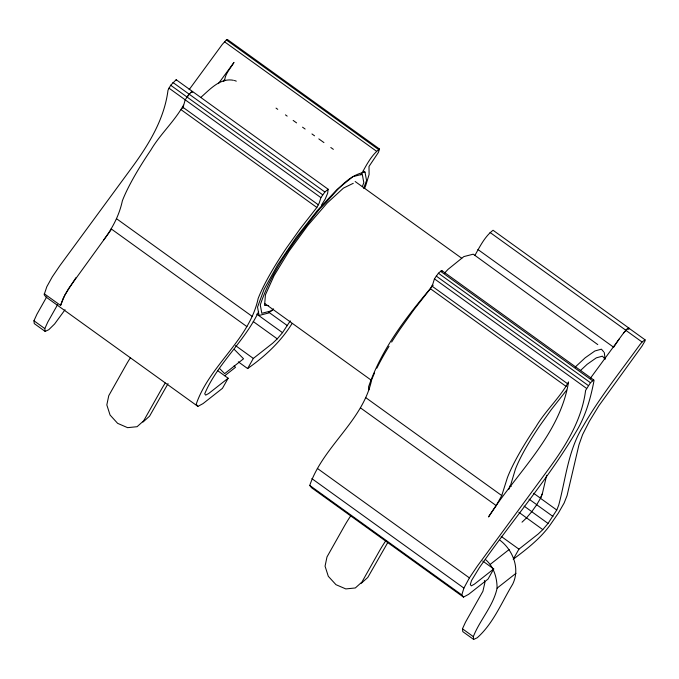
<?xml version="1.0" encoding="UTF-8"?>
<svg xmlns="http://www.w3.org/2000/svg" width="679" height="679" viewBox="0 0 679 679"><rect width="100%" height="100%" fill="white"/><g stroke="black" fill="none" stroke-linecap="round" stroke-linejoin="round"><path stroke-width="1.02" d="M628.754 329.162L628.754 328.076L645.05 339.806L645.042 340.892L642.028 346.078L598.81 405.838L589.414 421.235L582.607 434.594L578.958 444.821L567.075 495.585L564.13 503.054L558.35 513.12L550.686 524.18C541.171 537.793 527.413 548.666 514.02 558.639M227.448 40.63L227.457 39.543L226.362 39.951L222.262 44.458L189.102 89.721M227.457 39.543L379.519 149.032L378.407 152.419L369.003 166.457L369.096 174.503L365.709 185.622A86.208 15.439 -54.2 0 1 364.699 188.108M628.813 329.111L628.822 328.025L493.056 230.266C484.899 236.394 479.909 246.536 474.944 255.338M321.515 205.075L325.224 199.032L327.634 193.286L328.169 189.254L176.175 79.715L170.692 85.257L168.01 90.188C164.301 119.368 148.693 144.686 131.65 167.917L59.701 265.913L52.232 276.93L46.817 286.725L44.152 294.694L45.833 296.91L197.895 406.398L203.046 403.598L222.432 388.354L228.144 378.228L217.976 370.904M75.929 277.694L64.912 294.822L60.55 305.491L63.105 298.454L68.528 288.66L111.025 229.926M182.744 108.555L185.197 99.821M546.671 475.249L542.394 493.523L540.476 498.293L556.763 510.022L548.029 523.433L542.801 529.628L538.252 533.957L518.926 549.15L513.214 559.275M224.63 80.911C224.885 73.892 230.682 68.256 233.983 62.417L218.4 83.636M485.341 559.394C493.684 566.413 497.079 577.54 497.087 588.158C493.319 606.101 479.9 619.8 473.331 636.63L473.653 639.457L477.278 637.734C493.472 623.254 501.594 602.443 512.653 584.254C520.275 568.798 513.154 550.287 500.024 540.289M482.718 561.024L493.735 568.951L488.031 579.085L468.637 594.329L463.485 597.121L311.423 487.632L309.743 485.426C323.111 446.366 362.866 421.022 371.676 379.79A86.208 15.439 -54.2 0 1 374.579 372.932M463.485 597.121L461.805 594.914L463.901 588.09L469.401 577.888L477.295 566.176L549.235 468.187C566.278 444.949 581.886 419.63 585.595 390.45L590.467 382.718L593.76 379.985L593.989 380.783C590.594 398.556 585.604 416.074 576.148 431.666C547.766 479.544 511.134 521.888 479.467 567.542L471.54 580.503L470.301 584.543L471.294 585.858L474.341 584.203L493.735 568.951M103.471 240.188C112.375 228.441 119.3 215.285 122.373 200.789A86.208 15.439 -54.2 0 1 150.831 150.067C160.219 134.094 174.562 121.346 183.483 105.194M197.895 406.398L196.214 404.183C209.582 365.132 249.337 339.789 258.139 298.548A86.208 15.439 -54.2 0 1 286.597 247.827L300.347 228.551L316.855 207.46L319.249 202.953L320.904 197.631L324.876 191.996L328.169 189.254M501.747 495.568L507.442 477.541A86.208 15.439 -54.2 0 1 535.901 426.828C545.288 410.846 559.632 398.098 568.552 381.946C559.92 435.298 516.082 473.305 488.541 516.94L496.213 505.609L501.747 495.568L365.981 397.809M362.357 186.581L363.808 182.626L362.272 174.274L352.876 176.676L337.056 189.458L317.22 210.677L296.383 237.098L277.728 264.7L264.089 289.288L257.545 307.112L259.081 315.455L268.477 313.053L273.221 309.225M363.638 188.389L366.55 180.47L365.013 172.118L363.299 170.887M552.986 516.473L536.69 504.743L540.535 498.242L542.462 493.472M556.763 510.022L558.69 505.252C565.811 478.636 568.196 450.058 583.117 426.183C599.659 397.453 620.53 371.566 639.856 344.72L642.054 342.012L645.05 339.806M391.647 342.063A86.208 15.439 -54.2 0 1 400.135 329.069L413.876 309.794L430.393 288.702L432.786 284.187L434.441 278.865L438.413 273.23L441.706 270.497L593.76 379.985M508.664 489.525L510.523 485.434L515.429 469.13A73.434 13.156 -54.2 0 1 539.669 425.92L551.382 409.505L566.634 390.145M65.048 309.726L54.609 323.976L48.761 329.705L45.137 331.42L34.273 323.603L33.95 320.768L36.955 314.19L46.698 296.901M45.137 331.42L44.814 328.594L47.819 322.016L57.554 304.727M473.653 639.457L462.789 631.64L462.467 628.805L465.471 622.227L482.905 591.29L484.933 582.429L484.382 580.52M258.64 311.669C244.635 341.495 217.441 363.571 204.71 393.82L205.703 395.127L208.75 393.472L228.144 378.228M360.99 174.936C366.032 165.829 371.141 155.372 379.519 149.032M238.304 361.839L247.623 368.553L253.326 358.427L272.72 343.175L277.27 338.855L282.498 332.651L290.289 320.861M185.138 99.872L189.169 94.186M168.044 383.61L149.55 416.193L142.955 422.083M387.853 542.394L367.78 577.456L361.186 583.346M619.053 339.169L613.672 347.249L477.906 249.499M590.399 378.254L623.628 332.939L627.727 328.432M291.911 323.764C280.648 341.851 264.963 356.382 247.623 368.553M223.323 81.259L224.537 79.604M186.92 97.038L191.181 92.157L192.463 91.444L192.624 92.302M623.56 332.99L627.532 328.585L628.822 328.025M526.514 517.899L531.801 511.652L524.069 506.084M433.151 285.273C407.171 315.82 381.573 348.624 368.519 387.013L369.028 389.797M444.49 273.153L448.03 269.359L463.85 256.586L473.246 254.184L597.783 344.609M522.024 522.176L526.573 517.848M201.162 97.089C210.125 89.229 220.302 77.678 233.466 80.3M575.291 366.991L585.179 357.791L594.889 350.975L601.416 349.176L603.707 351.849M580.316 370.658L587.182 364.267L596.315 357.85L602.46 356.161L604.471 358.52M273.595 308.987L271.218 310.906L261.822 313.299L260.278 304.956C272.211 268.646 296.528 238.1 319.962 208.521C333.745 195.883 345.246 175.581 365.013 172.118M191.113 92.208L192.403 91.495M224.817 375.716L235.494 367.322L234.136 365.794M490.255 564.359L509.148 549.506M497.087 588.158L515.981 573.305M353.275 183.305L343.447 188.1L327.057 203.157L307.842 225.42L289.11 251.043L274.104 275.598L265.43 294.847L264.581 305.448L268.646 305.516M509.462 486.122L511.245 486.419M234.416 80.453L236.284 81.149M276.039 108.114L277.745 109.344M285.443 114.878L287.158 116.117M293.15 120.421L296.57 122.882M302.554 127.194L305.126 129.035M311.967 133.958L314.538 135.808M318.816 138.889L323.942 142.582M330.792 147.504L333.355 149.346M226.362 39.951L378.424 149.439M490.06 232.473L625.826 330.232M625.766 330.283L642.054 342.012M224.46 41.75L376.522 151.239M355.159 181.522L461.779 258.292M440.416 271.201L592.478 380.69M438.413 273.23L590.467 382.718M172.882 82.456L324.876 191.996M436.224 276.039L588.286 385.528M170.692 85.257L322.686 194.797M434.441 278.865L586.495 388.354M168.91 88.092L320.904 197.631M431.98 286.105L567.746 383.864M182.676 107.112L318.443 204.871M430.393 288.702L566.159 386.453M181.089 109.701L316.855 207.46M533.66 493.294L540.535 498.242M264.708 303.479L371.328 380.248M529.017 499.124L536.758 504.692L531.742 511.703L548.029 523.433M268.553 312.085L287.455 325.699M256.73 314.097L282.498 332.651M116.678 218.816L252.452 316.575M518.841 512.28L542.801 529.628M253.216 321.532L277.27 338.855M360.439 407.85L496.213 505.609M111.144 228.857L246.91 326.616M501.127 536.342L518.926 549.15M235.537 345.611L253.326 358.427M317.339 468.4L469.401 577.888M311.839 478.602L463.901 588.09M44.254 293.761L60.609 305.44M309.743 485.426L461.805 594.914M462.467 628.805L473.331 636.63M33.95 320.768L44.814 328.594M234.433 349.558L243.549 358.784L224.656 373.637L219.75 368.672M441.706 270.497L441.927 271.294M176.175 79.715L176.396 80.521M604.276 352.52L605.15 359.31M165.226 383.049A33.33 5.967 -54.2 0 0 161.11 389.873L143.676 420.81L137.082 426.701L127.584 427.66L117.628 423.34L110.074 415.047L106.824 404.922L108.759 395.67L126.192 364.733A33.33 5.967 -54.2 0 1 130.317 357.909M376.837 368.188A86.208 15.439 -54.2 0 1 389.025 346.29M350.873 515.641A33.33 5.967 -54.2 0 0 344.423 525.996L326.989 556.933L325.063 566.184L328.305 576.31L335.978 584.687L345.823 588.922L355.312 587.963L361.907 582.073L379.34 551.136A33.33 5.967 -54.2 0 1 385.782 540.781"/></g></svg>
